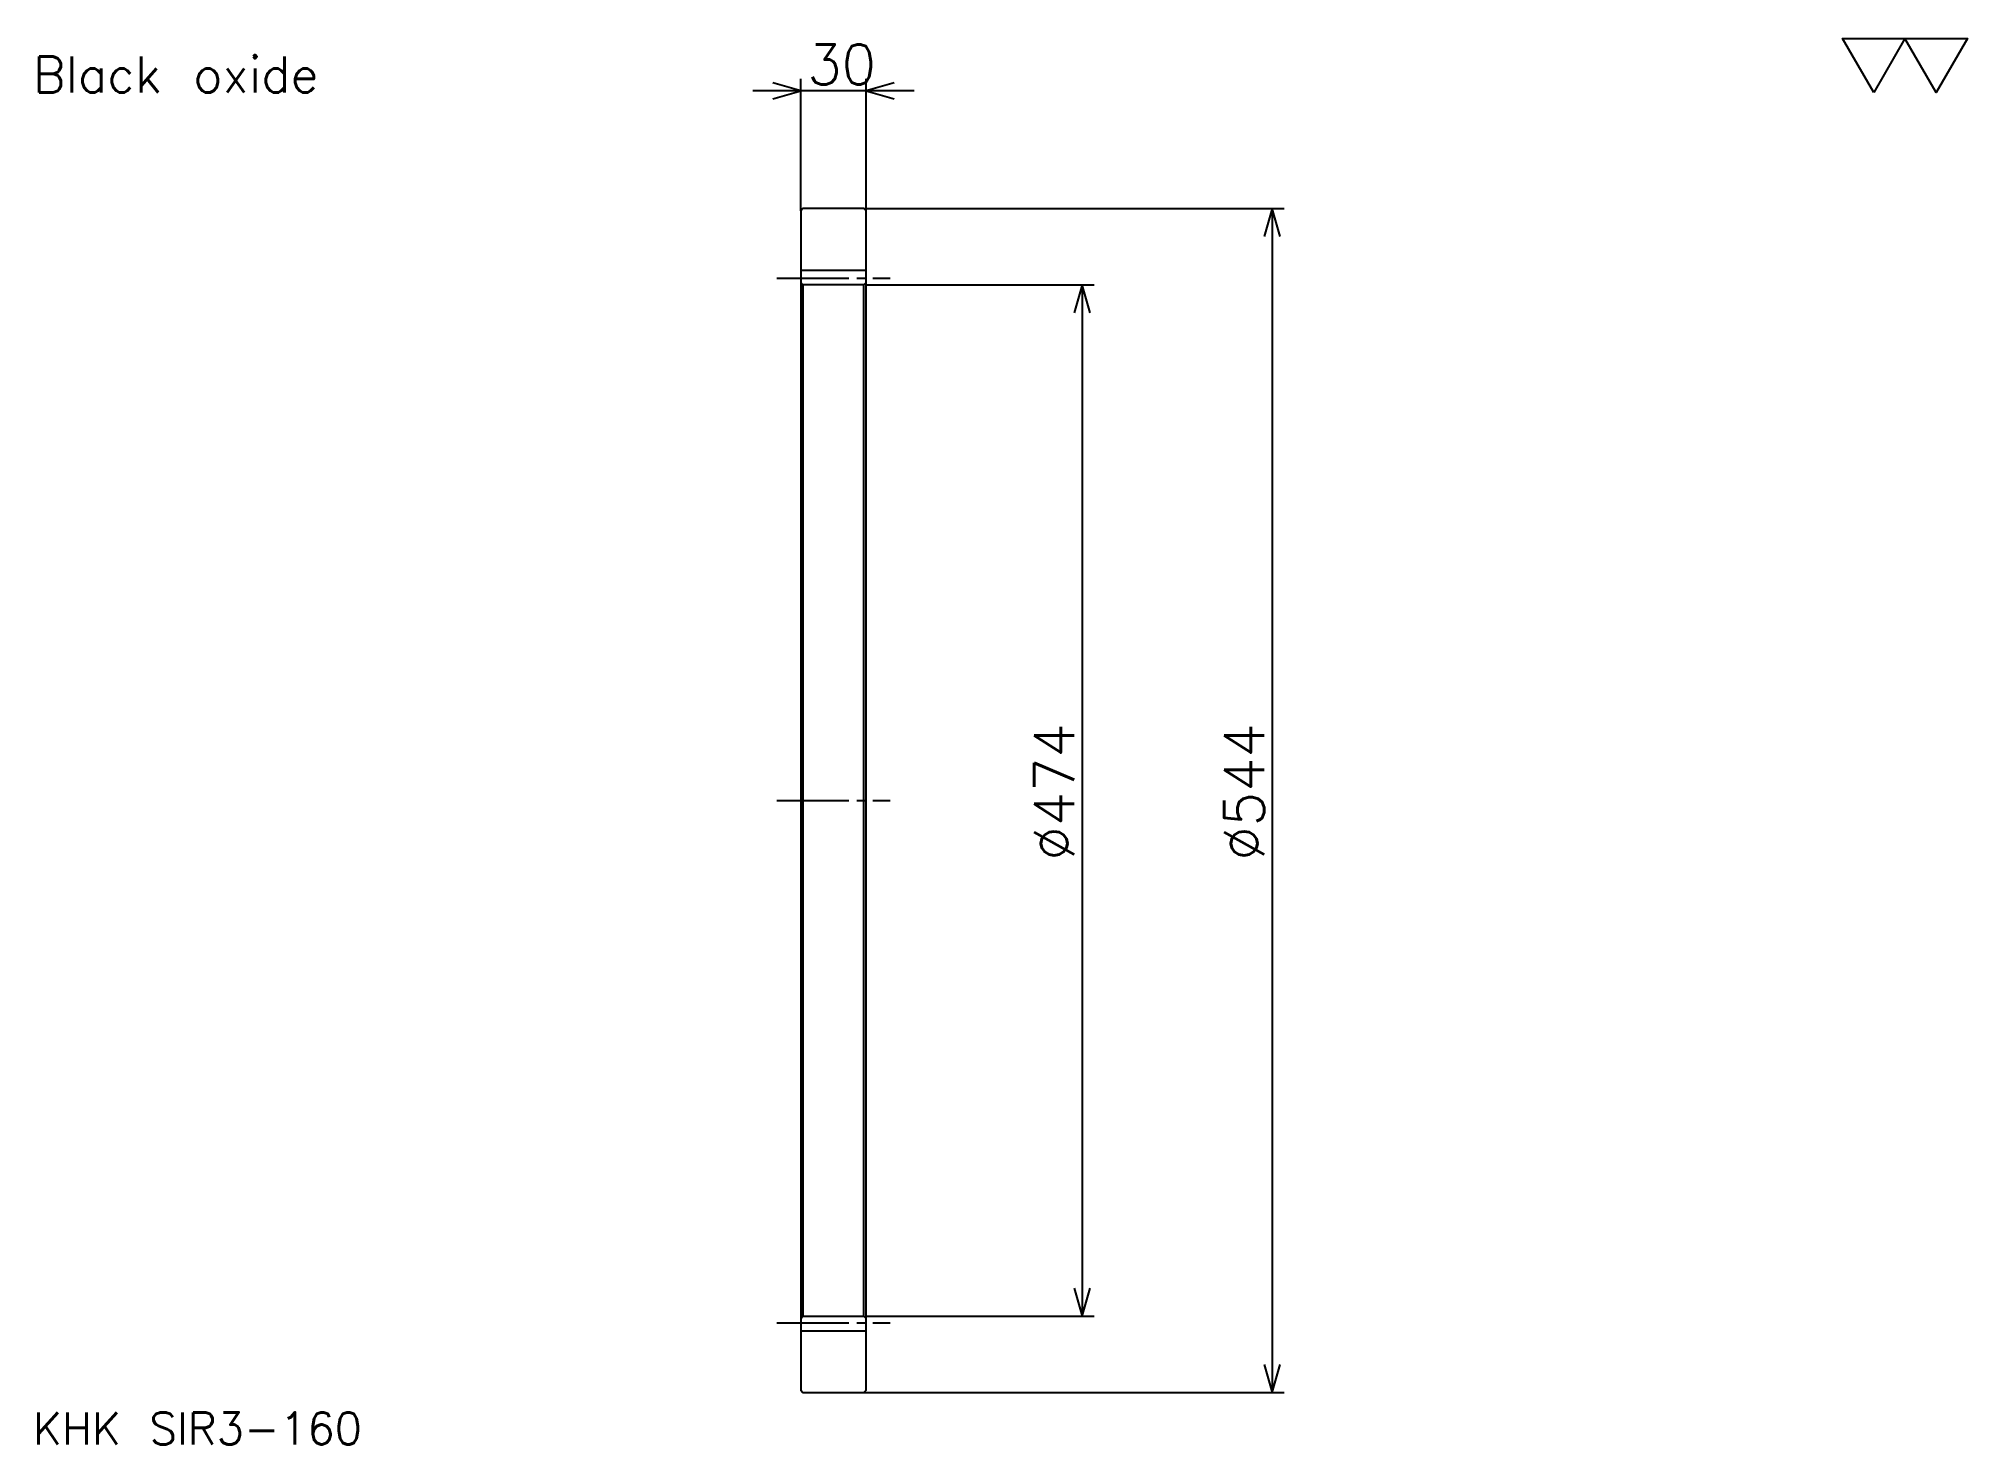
# Model space of a CAD drawing. Extents: x 39 to 925, y 40 to 686.
import ezdxf

# ---------------------------------------------------------------- set-up
doc = ezdxf.new("R2010")
doc.units = 0
doc.linetypes.add('DASHDOT', pattern=[44.108109, 33.081081, -3.675676, 3.675676, -3.675676])
doc.layers.get('0').update_dxf_attribs({"linetype": 'CONTINUOUS'})
doc.layers.add('DASHDOT', color=6, linetype='DASHDOT')
doc.styles.add('KANJI', font='TXT', dxfattribs={"bigfont": 'BIGFONT'})

msp = doc.modelspace()

# ---------------------------------------------------------------- linework, layer by layer
at = {"color": 5}
for p, q in [((389.324341, 607.324341), (389.324341, 667.973022)), ((419.324341, 607.324341), (419.324341, 667.973022)), ((441.378387, 662.459473), (367.270294, 662.459473)), ((418.324341, 608.324341), (611.297302, 608.324341)), ((605.783813, 608.324341), (605.783813, 64.324341)), ((419.324341, 573.324341), (524.081116, 573.324341)), ((518.567566, 573.324341), (518.567566, 99.324341)), ((419.324341, 99.324341), (524.081116, 99.324341)), ((418.324341, 64.324341), (611.297302, 64.324341))]:
    msp.add_line(p, q, dxfattribs=at)
at = {"color": 4}
for p, q in [((389.324341, 580.074341), (419.324341, 580.074341)), ((419.324341, 574.324341), (418.324341, 573.324341)), ((389.324341, 98.324341), (390.324341, 99.324341)), ((419.324341, 98.324341), (418.324341, 99.324341)), ((389.324341, 92.574341), (419.324341, 92.574341))]:
    msp.add_line(p, q, dxfattribs=at)
at = {"color": 7}
msp.add_lwpolyline([(882.16217, 661.621643), (867.827026, 686.469238), (925.167603, 686.469238), (910.832458, 661.621643), (896.497314, 686.469238), (882.16217, 661.621643)], dxfattribs=at)
at = {"color": 5}
for points in [[(376.459473, 658.783813), (389.324341, 662.459473), (376.459473, 666.135132)], [(432.189209, 666.135132), (419.324341, 662.459473), (432.189209, 658.783813)], [(609.459473, 595.459473), (605.783813, 608.324341), (602.108154, 595.459473)], [(522.243286, 560.459473), (518.567566, 573.324341), (514.891907, 560.459473)], [(514.891907, 112.189209), (518.567566, 99.324341), (522.243286, 112.189209)], [(602.108154, 77.189209), (605.783813, 64.324341), (609.459473, 77.189209)]]:
    msp.add_lwpolyline(points, dxfattribs=at)
at = {"color": 4}
for points in [[(389.324341, 98.324341), (389.324341, 65.324341), (390.324341, 64.324341), (418.324341, 64.324341), (419.324341, 65.324341), (419.324341, 607.324341), (418.324341, 608.324341), (390.324341, 608.324341), (389.324341, 607.324341), (389.324341, 98.324341)], [(389.324341, 574.324341), (390.324341, 573.324341), (390.324341, 99.324341), (418.324341, 99.324341), (418.324341, 573.324341), (390.324341, 573.324341)]]:
    msp.add_lwpolyline(points, dxfattribs=at)
at = {"layer": 'DASHDOT', "color": 7}
for p, q in [((378.297302, 576.324341), (430.351379, 576.324341)), ((378.297302, 336.324341), (430.351379, 336.324341)), ((378.297302, 96.324341), (430.351379, 96.324341))]:
    msp.add_line(p, q, dxfattribs=at)

# ---------------------------------------------------------------- texts
at = {"color": 7, "style": 'KANJI'}
for s, height, p in [('30', 18.378378, (392.378387, 665.400024)), ('Black oxide', 16.540541, (36.756756, 661.621643)), ('KHK SIR3-160', 14.702703, (36.756756, 40.432434))]:
    msp.add_text(s, height=height, dxfattribs=at).set_placement(p)
for s, p in [('%%c474', (514.891907, 308.756775)), ('%%c544', (602.108154, 308.756775))]:
    msp.add_text(s, height=18.378378, rotation=90, dxfattribs=at).set_placement(p)

doc.saveas('drawing.dxf')
